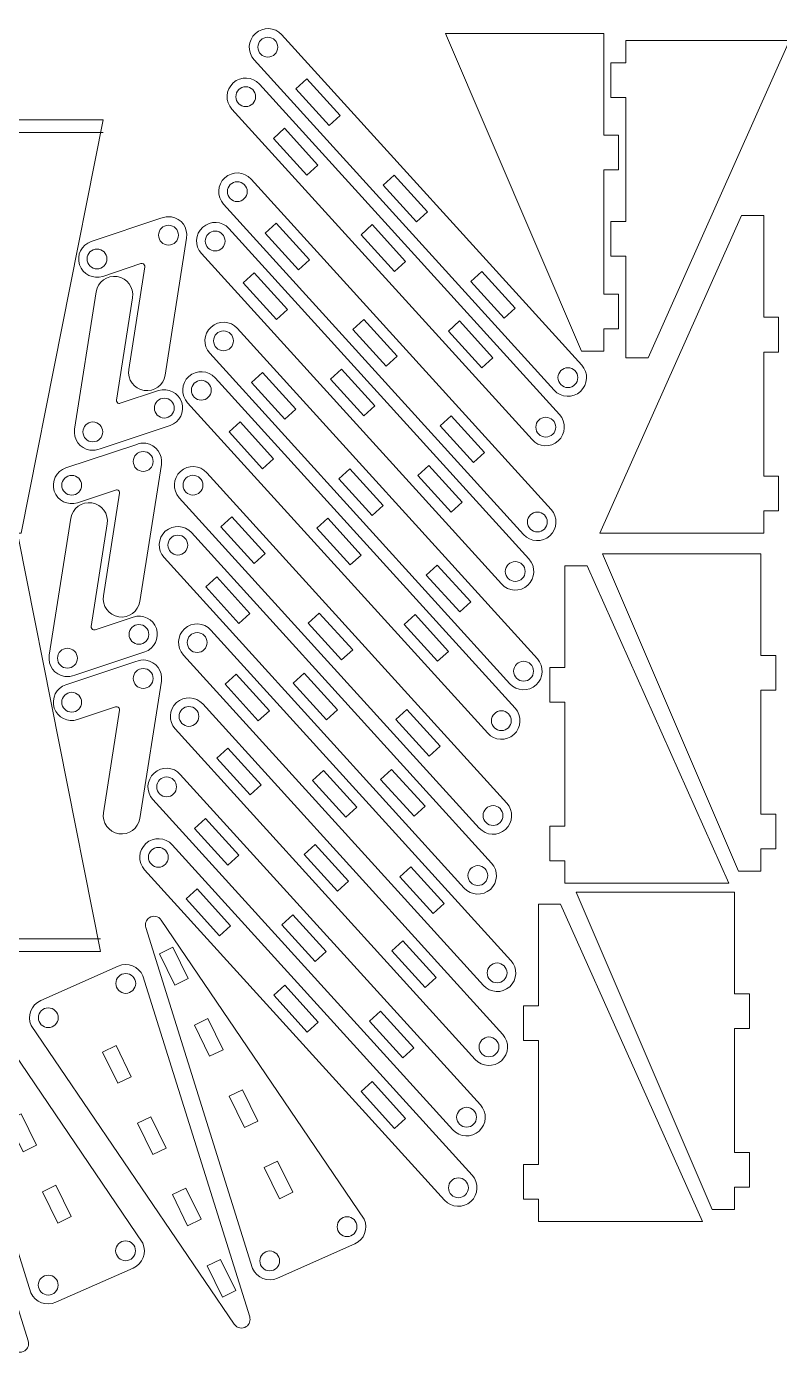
# Model space of a CAD drawing. Header units: millimetres. Extents: x 5 to 325, y 424 to 695.
# Drawn here: x 86.7 to 162.7, y 428.6 to 562.3 of the extents above; entities that cross this region are included whole.
import ezdxf

# ---------------------------------------------------------------- set-up
doc = ezdxf.new("R2010")
doc.units = ezdxf.units.MM
doc.header["$MEASUREMENT"] = 0
doc.layers.get('0').update_dxf_attribs({"lineweight": 0})

# ---------------------------------------------------------------- blocks, each defined once
blk = doc.blocks.new('Block_124')
at = {"color": 18, "lineweight": 9, "true_color": 0x000000}
for points in [[(104.78, 482.47), (103.67, 481.46), (107.03, 477.76), (108.14, 478.77)], [(113.6, 472.76), (112.49, 471.75), (115.85, 468.05), (116.96, 469.06)], [(124.67, 458.34), (125.78, 459.35), (122.42, 463.05), (121.31, 462.04)]]:
    blk.add_lwpolyline(points, close=True, dxfattribs=at)
for centre in [(100.86, 485.66), (131.11, 452.36)]:
    blk.add_circle(centre, 1, dxfattribs=at)
blk.add_open_spline([(102.24, 486.92), (102.24, 486.92), (132.5, 453.62), (132.5, 453.62), (133.2, 452.85), (133.14, 451.66), (132.38, 450.97), (131.61, 450.27), (130.42, 450.33), (129.73, 451.1), (129.73, 451.1), (99.47, 484.4), (99.47, 484.4), (98.77, 485.17), (98.83, 486.35), (99.59, 487.05), (100.36, 487.75), (101.55, 487.69), (102.24, 486.92)], degree=3, knots=[0, 0, 0, 0, 1, 1, 1, 2, 2, 2, 3, 3, 3, 4, 4, 4, 5, 5, 5, 6, 6, 6, 6], dxfattribs=at)
blk = doc.blocks.new('Block_125')
at = {"color": 18, "lineweight": 9, "true_color": 0x000000}
for points in [[(103.95, 475.37), (102.84, 474.36), (106.2, 470.66), (107.31, 471.67)], [(112.77, 465.66), (111.66, 464.65), (115.02, 460.95), (116.13, 461.96)], [(123.85, 451.24), (124.96, 452.25), (121.59, 455.95), (120.48, 454.94)]]:
    blk.add_lwpolyline(points, close=True, dxfattribs=at)
for centre in [(100.03, 478.56), (130.29, 445.25)]:
    blk.add_circle(centre, 1, dxfattribs=at)
blk.add_open_spline([(101.42, 479.82), (101.42, 479.82), (131.68, 446.51), (131.68, 446.51), (132.37, 445.75), (132.32, 444.56), (131.55, 443.87), (130.78, 443.17), (129.6, 443.23), (128.9, 443.99), (128.9, 443.99), (98.64, 477.3), (98.64, 477.3), (97.95, 478.07), (98, 479.25), (98.77, 479.95), (99.54, 480.64), (100.72, 480.59), (101.42, 479.82)], degree=3, knots=[0, 0, 0, 0, 1, 1, 1, 2, 2, 2, 3, 3, 3, 4, 4, 4, 5, 5, 5, 6, 6, 6, 6], dxfattribs=at)
blk = doc.blocks.new('Block_126')
at = {"color": 18, "lineweight": 9, "true_color": 0x000000}
for points in [[(100.14, 468.84), (101.49, 469.5), (103.03, 466.35), (101.68, 465.69)], [(105.2, 458.51), (103.66, 461.65), (105.01, 462.31), (106.55, 459.17)], [(107.18, 454.47), (108.53, 455.13), (110.06, 451.98), (108.72, 451.32)], [(112.23, 444.14), (110.69, 447.28), (112.04, 447.94), (113.58, 444.8)]]:
    blk.add_lwpolyline(points, close=True, dxfattribs=at)
for centre in [(119.06, 441.33), (111.26, 437.88)]:
    blk.add_circle(centre, 1, dxfattribs=at)
blk.add_open_spline([(109.52, 437.11), (109.94, 436.15), (111.07, 435.72), (112.03, 436.14), (112.03, 436.14), (119.83, 439.6), (119.83, 439.6), (120.79, 440.02), (121.22, 441.14), (120.8, 442.1), (120.8, 442.1), (100.31, 472.24), (100.31, 472.24), (100.04, 472.64), (99.5, 472.74), (99.1, 472.47), (98.78, 472.25), (98.64, 471.85), (98.76, 471.48), (98.76, 471.48), (109.52, 437.11), (109.52, 437.11)], degree=3, knots=[0, 0, 0, 0, 1, 1, 1, 2, 2, 2, 3, 3, 3, 4, 4, 4, 5, 5, 5, 6, 6, 6, 7, 7, 7, 7], dxfattribs=at)
blk = doc.blocks.new('Block_154')
at = {"color": 18, "lineweight": 9, "true_color": 0x000000}
blk.add_line((94.46, 551.62), (81.26, 551.62), dxfattribs=at)
blk.add_lwpolyline([(94.46, 552.9), (86.19, 511.22), (81.26, 511.22), (81.26, 517.22), (79.76, 517.22), (79.76, 522.22), (81.26, 522.22), (81.26, 530.33), (79.76, 530.33), (79.76, 535.33), (81.26, 535.33), (81.26, 543.45), (79.76, 543.45), (79.76, 548.45), (81.26, 548.45), (81.26, 552.91)], close=True, dxfattribs=at)
blk = doc.blocks.new('Block_157')
at = {"color": 18, "lineweight": 9, "true_color": 0x000000}
blk.add_line((94.18, 470.34), (80.98, 470.34), dxfattribs=at)
blk.add_lwpolyline([(94.18, 469.05), (85.91, 510.74), (80.98, 510.74), (80.98, 504.74), (79.48, 504.74), (79.48, 499.74), (80.98, 499.74), (80.98, 491.62), (79.48, 491.62), (79.48, 486.62), (80.98, 486.62), (80.98, 478.5), (79.48, 478.5), (79.48, 473.5), (80.98, 473.5), (80.98, 469.05)], close=True, dxfattribs=at)
blk = doc.blocks.new('Block_189')
at = {"color": 18, "lineweight": 9, "true_color": 0x000000}
for points in [[(107.86, 497.02), (106.75, 496.01), (110.11, 492.31), (111.22, 493.32)], [(116.68, 487.31), (115.57, 486.3), (118.93, 482.6), (120.04, 483.61)], [(127.75, 472.89), (128.86, 473.9), (125.5, 477.6), (124.39, 476.59)]]:
    blk.add_lwpolyline(points, close=True, dxfattribs=at)
for centre in [(103.94, 500.21), (134.19, 466.91)]:
    blk.add_circle(centre, 1, dxfattribs=at)
blk.add_open_spline([(105.32, 501.47), (105.32, 501.47), (135.58, 468.17), (135.58, 468.17), (136.28, 467.4), (136.22, 466.22), (135.46, 465.52), (134.69, 464.82), (133.5, 464.88), (132.81, 465.65), (132.81, 465.65), (102.55, 498.95), (102.55, 498.95), (101.85, 499.72), (101.91, 500.91), (102.67, 501.6), (103.44, 502.3), (104.63, 502.24), (105.32, 501.47)], degree=3, knots=[0, 0, 0, 0, 1, 1, 1, 2, 2, 2, 3, 3, 3, 4, 4, 4, 5, 5, 5, 6, 6, 6, 6], dxfattribs=at)
blk = doc.blocks.new('Block_190')
at = {"color": 18, "lineweight": 9, "true_color": 0x000000}
for points in [[(107.03, 489.57), (105.92, 488.56), (109.28, 484.86), (110.39, 485.86)], [(115.85, 479.86), (114.74, 478.85), (118.1, 475.15), (119.21, 476.16)], [(126.93, 465.44), (128.04, 466.45), (124.67, 470.15), (123.56, 469.14)]]:
    blk.add_lwpolyline(points, close=True, dxfattribs=at)
for centre in [(103.11, 492.76), (133.37, 459.45)]:
    blk.add_circle(centre, 1, dxfattribs=at)
blk.add_open_spline([(104.5, 494.02), (104.5, 494.02), (134.76, 460.71), (134.76, 460.71), (135.45, 459.95), (135.4, 458.76), (134.63, 458.06), (133.86, 457.37), (132.68, 457.42), (131.98, 458.19), (131.98, 458.19), (101.72, 491.5), (101.72, 491.5), (101.03, 492.26), (101.08, 493.45), (101.85, 494.15), (102.62, 494.84), (103.8, 494.79), (104.5, 494.02)], degree=3, knots=[0, 0, 0, 0, 1, 1, 1, 2, 2, 2, 3, 3, 3, 4, 4, 4, 5, 5, 5, 6, 6, 6, 6], dxfattribs=at)
blk = doc.blocks.new('Block_191')
at = {"color": 18, "lineweight": 9, "true_color": 0x000000}
for centre in [(98.07, 501.03), (90.86, 498.63)]:
    blk.add_circle(centre, 1, dxfattribs=at)
blk.add_open_spline([(93.25, 501.83), (93.25, 501.83), (94.87, 512.16), (94.87, 512.16), (95.03, 513.17), (94.34, 514.12), (93.32, 514.28), (92.31, 514.44), (91.36, 513.75), (91.2, 512.74), (91.2, 512.74), (89.03, 498.92), (89.03, 498.92), (88.87, 497.9), (89.56, 496.95), (90.58, 496.79), (90.93, 496.74), (91.29, 496.79), (91.62, 496.93), (91.62, 496.93), (98.66, 499.27), (98.66, 499.27), (99.63, 499.59), (100.15, 500.64), (99.83, 501.61), (99.51, 502.58), (98.46, 503.1), (97.49, 502.78), (97.49, 502.78), (93.64, 501.5), (93.64, 501.5), (93.59, 501.49), (93.55, 501.48), (93.5, 501.49), (93.34, 501.52), (93.22, 501.67), (93.25, 501.83)], degree=3, knots=[0, 0, 0, 0, 1, 1, 1, 2, 2, 2, 3, 3, 3, 4, 4, 4, 5, 5, 5, 6, 6, 6, 7, 7, 7, 8, 8, 8, 9, 9, 9, 10, 10, 10, 11, 11, 11, 12, 12, 12, 12], dxfattribs=at)
blk = doc.blocks.new('Block_193')
at = {"color": 18, "lineweight": 9, "true_color": 0x000000}
for points in [[(107.44, 512.88), (106.33, 511.87), (109.69, 508.17), (110.8, 509.18)], [(116.26, 503.17), (115.15, 502.16), (118.51, 498.46), (119.63, 499.47)], [(127.34, 488.75), (128.45, 489.76), (125.08, 493.46), (123.97, 492.45)]]:
    blk.add_lwpolyline(points, close=True, dxfattribs=at)
for centre in [(103.52, 516.07), (133.78, 482.77)]:
    blk.add_circle(centre, 1, dxfattribs=at)
blk.add_open_spline([(104.91, 517.33), (104.91, 517.33), (135.17, 484.03), (135.17, 484.03), (135.86, 483.26), (135.81, 482.07), (135.04, 481.38), (134.27, 480.68), (133.09, 480.74), (132.39, 481.5), (132.39, 481.5), (102.13, 514.81), (102.13, 514.81), (101.44, 515.58), (101.49, 516.76), (102.26, 517.46), (103.03, 518.16), (104.21, 518.1), (104.91, 517.33)], degree=3, knots=[0, 0, 0, 0, 1, 1, 1, 2, 2, 2, 3, 3, 3, 4, 4, 4, 5, 5, 5, 6, 6, 6, 6], dxfattribs=at)
blk = doc.blocks.new('Block_194')
at = {"color": 18, "lineweight": 9, "true_color": 0x000000}
for points in [[(105.91, 506.84), (104.8, 505.83), (108.16, 502.13), (109.27, 503.13)], [(114.73, 497.13), (113.62, 496.12), (116.98, 492.42), (118.09, 493.43)], [(125.81, 482.71), (126.92, 483.72), (123.55, 487.42), (122.44, 486.41)]]:
    blk.add_lwpolyline(points, close=True, dxfattribs=at)
for centre in [(101.99, 510.03), (132.25, 476.72)]:
    blk.add_circle(centre, 1, dxfattribs=at)
blk.add_open_spline([(103.38, 511.29), (103.38, 511.29), (133.64, 477.98), (133.64, 477.98), (134.33, 477.22), (134.28, 476.03), (133.51, 475.33), (132.74, 474.64), (131.56, 474.69), (130.86, 475.46), (130.86, 475.46), (100.6, 508.77), (100.6, 508.77), (99.91, 509.53), (99.96, 510.72), (100.73, 511.42), (101.5, 512.11), (102.68, 512.06), (103.38, 511.29)], degree=3, knots=[0, 0, 0, 0, 1, 1, 1, 2, 2, 2, 3, 3, 3, 4, 4, 4, 5, 5, 5, 6, 6, 6, 6], dxfattribs=at)
blk = doc.blocks.new('Block_195')
at = {"color": 18, "lineweight": 9, "true_color": 0x000000}
for points in [[(110.52, 527.43), (109.41, 526.42), (112.77, 522.72), (113.88, 523.73)], [(119.34, 517.72), (118.23, 516.71), (121.59, 513.01), (122.71, 514.02)], [(130.42, 503.3), (131.53, 504.31), (128.16, 508.01), (127.05, 507)]]:
    blk.add_lwpolyline(points, close=True, dxfattribs=at)
for centre in [(106.6, 530.62), (136.86, 497.32)]:
    blk.add_circle(centre, 1, dxfattribs=at)
blk.add_open_spline([(107.99, 531.88), (107.99, 531.88), (138.25, 498.58), (138.25, 498.58), (138.94, 497.81), (138.89, 496.62), (138.12, 495.93), (137.35, 495.23), (136.17, 495.29), (135.47, 496.05), (135.47, 496.05), (105.21, 529.36), (105.21, 529.36), (104.52, 530.13), (104.57, 531.31), (105.34, 532.01), (106.11, 532.71), (107.29, 532.65), (107.99, 531.88)], degree=3, knots=[0, 0, 0, 0, 1, 1, 1, 2, 2, 2, 3, 3, 3, 4, 4, 4, 5, 5, 5, 6, 6, 6, 6], dxfattribs=at)
blk = doc.blocks.new('Block_196')
at = {"color": 18, "lineweight": 9, "true_color": 0x000000}
for points in [[(108.29, 522.44), (107.18, 521.44), (110.54, 517.73), (111.65, 518.74)], [(117.11, 512.73), (116, 511.73), (119.36, 508.03), (120.47, 509.03)], [(128.18, 498.32), (129.29, 499.32), (125.93, 503.03), (124.82, 502.02)]]:
    blk.add_lwpolyline(points, close=True, dxfattribs=at)
for centre in [(104.36, 525.64), (134.62, 492.33)]:
    blk.add_circle(centre, 1, dxfattribs=at)
blk.add_open_spline([(105.75, 526.9), (105.75, 526.9), (136.01, 493.59), (136.01, 493.59), (136.71, 492.82), (136.65, 491.64), (135.88, 490.94), (135.12, 490.25), (133.93, 490.3), (133.24, 491.07), (133.24, 491.07), (102.98, 524.38), (102.98, 524.38), (102.28, 525.14), (102.34, 526.33), (103.1, 527.02), (103.87, 527.72), (105.06, 527.66), (105.75, 526.9)], degree=3, knots=[0, 0, 0, 0, 1, 1, 1, 2, 2, 2, 3, 3, 3, 4, 4, 4, 5, 5, 5, 6, 6, 6, 6], dxfattribs=at)
blk = doc.blocks.new('Block_197')
at = {"color": 18, "lineweight": 9, "true_color": 0x000000}
for points in [[(111.91, 542.47), (110.8, 541.46), (114.17, 537.76), (115.28, 538.77)], [(120.74, 532.76), (119.63, 531.75), (122.99, 528.05), (124.1, 529.06)], [(131.81, 518.34), (132.92, 519.35), (129.56, 523.05), (128.45, 522.04)]]:
    blk.add_lwpolyline(points, close=True, dxfattribs=at)
for centre in [(107.99, 545.66), (138.25, 512.36)]:
    blk.add_circle(centre, 1, dxfattribs=at)
blk.add_open_spline([(109.38, 546.93), (109.38, 546.93), (139.64, 513.62), (139.64, 513.62), (140.34, 512.85), (140.28, 511.67), (139.51, 510.97), (138.75, 510.27), (137.56, 510.33), (136.86, 511.1), (136.86, 511.1), (106.61, 544.4), (106.61, 544.4), (105.91, 545.17), (105.97, 546.36), (106.73, 547.05), (107.5, 547.75), (108.68, 547.69), (109.38, 546.93)], degree=3, knots=[0, 0, 0, 0, 1, 1, 1, 2, 2, 2, 3, 3, 3, 4, 4, 4, 5, 5, 5, 6, 6, 6, 6], dxfattribs=at)
blk = doc.blocks.new('Block_198')
at = {"color": 18, "lineweight": 9, "true_color": 0x000000}
for points in [[(109.68, 537.49), (108.57, 536.48), (111.93, 532.78), (113.04, 533.79)], [(118.5, 527.78), (117.39, 526.77), (120.75, 523.07), (121.86, 524.08)], [(129.57, 513.36), (130.68, 514.37), (127.32, 518.07), (126.21, 517.06)]]:
    blk.add_lwpolyline(points, close=True, dxfattribs=at)
for centre in [(105.76, 540.68), (136.02, 507.37)]:
    blk.add_circle(centre, 1, dxfattribs=at)
blk.add_open_spline([(107.14, 541.94), (107.14, 541.94), (137.4, 508.63), (137.4, 508.63), (138.1, 507.87), (138.04, 506.68), (137.28, 505.98), (136.51, 505.29), (135.32, 505.34), (134.63, 506.11), (134.63, 506.11), (104.37, 539.42), (104.37, 539.42), (103.67, 540.18), (103.73, 541.37), (104.5, 542.07), (105.26, 542.76), (106.45, 542.71), (107.14, 541.94)], degree=3, knots=[0, 0, 0, 0, 1, 1, 1, 2, 2, 2, 3, 3, 3, 4, 4, 4, 5, 5, 5, 6, 6, 6, 6], dxfattribs=at)
blk = doc.blocks.new('Block_199')
at = {"color": 18, "lineweight": 9, "true_color": 0x000000}
for points in [[(114.99, 557.02), (113.88, 556.01), (117.25, 552.31), (118.36, 553.32)], [(123.82, 547.31), (122.71, 546.3), (126.07, 542.6), (127.18, 543.61)], [(134.89, 532.89), (136, 533.9), (132.64, 537.6), (131.53, 536.59)]]:
    blk.add_lwpolyline(points, close=True, dxfattribs=at)
for centre in [(111.07, 560.22), (141.33, 526.91)]:
    blk.add_circle(centre, 1, dxfattribs=at)
blk.add_open_spline([(112.46, 561.48), (112.46, 561.48), (142.72, 528.17), (142.72, 528.17), (143.42, 527.4), (143.36, 526.22), (142.59, 525.52), (141.83, 524.82), (140.64, 524.88), (139.94, 525.65), (139.94, 525.65), (109.69, 558.95), (109.69, 558.95), (108.99, 559.72), (109.05, 560.91), (109.81, 561.6), (110.58, 562.3), (111.76, 562.24), (112.46, 561.48)], degree=3, knots=[0, 0, 0, 0, 1, 1, 1, 2, 2, 2, 3, 3, 3, 4, 4, 4, 5, 5, 5, 6, 6, 6, 6], dxfattribs=at)
blk = doc.blocks.new('Block_200')
at = {"color": 18, "lineweight": 9, "true_color": 0x000000}
for points in [[(112.76, 552.04), (111.65, 551.03), (115.01, 547.33), (116.12, 548.34)], [(121.58, 542.33), (120.47, 541.32), (123.83, 537.62), (124.94, 538.63)], [(132.65, 527.91), (133.76, 528.92), (130.4, 532.62), (129.29, 531.61)]]:
    blk.add_lwpolyline(points, close=True, dxfattribs=at)
for centre in [(108.84, 555.23), (139.1, 521.92)]:
    blk.add_circle(centre, 1, dxfattribs=at)
blk.add_open_spline([(110.22, 556.49), (110.22, 556.49), (140.48, 523.18), (140.48, 523.18), (141.18, 522.42), (141.12, 521.23), (140.36, 520.53), (139.59, 519.84), (138.4, 519.89), (137.71, 520.66), (137.71, 520.66), (107.45, 553.97), (107.45, 553.97), (106.75, 554.73), (106.81, 555.92), (107.58, 556.62), (108.34, 557.31), (109.53, 557.26), (110.22, 556.49)], degree=3, knots=[0, 0, 0, 0, 1, 1, 1, 2, 2, 2, 3, 3, 3, 4, 4, 4, 5, 5, 5, 6, 6, 6, 6], dxfattribs=at)
blk = doc.blocks.new('Block_201')
at = {"color": 18, "lineweight": 9, "true_color": 0x000000}
for points in [[(95.76, 459.59), (97.3, 456.45), (95.95, 455.79), (94.41, 458.93)], [(100.81, 449.26), (99.47, 448.6), (97.93, 451.75), (99.28, 452.41)], [(102.79, 445.22), (104.33, 442.08), (102.98, 441.42), (101.44, 444.56)], [(107.85, 434.89), (106.5, 434.23), (104.96, 437.38), (106.31, 438.03)]]:
    blk.add_lwpolyline(points, close=True, dxfattribs=at)
for centre in [(96.74, 465.85), (88.93, 462.39)]:
    blk.add_circle(centre, 1, dxfattribs=at)
blk.add_open_spline([(98.47, 466.62), (98.05, 467.58), (96.93, 468.01), (95.97, 467.59), (95.97, 467.59), (88.16, 464.13), (88.16, 464.13), (87.2, 463.71), (86.77, 462.58), (87.2, 461.62), (87.2, 461.62), (107.68, 431.49), (107.68, 431.49), (107.95, 431.09), (108.49, 430.99), (108.89, 431.26), (109.21, 431.47), (109.35, 431.87), (109.24, 432.24), (109.24, 432.24), (98.47, 466.62), (98.47, 466.62)], degree=3, knots=[0, 0, 0, 0, 1, 1, 1, 2, 2, 2, 3, 3, 3, 4, 4, 4, 5, 5, 5, 6, 6, 6, 7, 7, 7, 7], dxfattribs=at)
blk = doc.blocks.new('Block_202')
at = {"color": 18, "lineweight": 9, "true_color": 0x000000}
for points in [[(77.81, 466.4), (79.15, 467.06), (80.69, 463.92), (79.34, 463.26)], [(82.86, 456.07), (81.32, 459.22), (82.67, 459.88), (84.21, 456.73)], [(84.84, 452.03), (86.19, 452.69), (87.73, 449.55), (86.38, 448.89)], [(89.9, 441.7), (88.36, 444.85), (89.7, 445.5), (91.24, 442.36)]]:
    blk.add_lwpolyline(points, close=True, dxfattribs=at)
for centre in [(96.72, 438.9), (88.92, 435.44)]:
    blk.add_circle(centre, 1, dxfattribs=at)
blk.add_open_spline([(87.18, 434.67), (87.6, 433.71), (88.73, 433.28), (89.69, 433.71), (89.69, 433.71), (97.49, 437.16), (97.49, 437.16), (98.45, 437.59), (98.88, 438.71), (98.46, 439.67), (98.46, 439.67), (77.98, 469.8), (77.98, 469.8), (77.7, 470.2), (77.16, 470.31), (76.76, 470.03), (76.44, 469.82), (76.3, 469.42), (76.42, 469.05), (76.42, 469.05), (87.18, 434.67), (87.18, 434.67)], degree=3, knots=[0, 0, 0, 0, 1, 1, 1, 2, 2, 2, 3, 3, 3, 4, 4, 4, 5, 5, 5, 6, 6, 6, 7, 7, 7, 7], dxfattribs=at)
blk = doc.blocks.new('Block_203')
at = {"color": 18, "lineweight": 9, "true_color": 0x000000}
for points in [[(73.42, 457.16), (74.96, 454.01), (73.61, 453.35), (72.07, 456.5)], [(78.48, 446.83), (77.13, 446.17), (75.59, 449.31), (76.94, 449.97)], [(80.45, 442.78), (81.99, 439.64), (80.64, 438.98), (79.11, 442.13)], [(85.51, 432.46), (84.16, 431.8), (82.62, 434.94), (83.97, 435.6)]]:
    blk.add_lwpolyline(points, close=True, dxfattribs=at)
for centre in [(74.4, 463.41), (66.6, 459.96)]:
    blk.add_circle(centre, 1, dxfattribs=at)
blk.add_open_spline([(76.13, 464.18), (75.71, 465.14), (74.59, 465.58), (73.63, 465.15), (73.63, 465.15), (65.83, 461.7), (65.83, 461.7), (64.87, 461.27), (64.43, 460.15), (64.86, 459.19), (64.86, 459.19), (85.34, 429.05), (85.34, 429.05), (85.61, 428.65), (86.16, 428.55), (86.55, 428.82), (86.87, 429.04), (87.01, 429.44), (86.9, 429.81), (86.9, 429.81), (76.13, 464.18), (76.13, 464.18)], degree=3, knots=[0, 0, 0, 0, 1, 1, 1, 2, 2, 2, 3, 3, 3, 4, 4, 4, 5, 5, 5, 6, 6, 6, 7, 7, 7, 7], dxfattribs=at)
blk = doc.blocks.new('Block_205')
at = {"color": 18, "lineweight": 9, "true_color": 0x000000}
for centre in [(98.5, 496.59), (91.29, 494.19)]:
    blk.add_circle(centre, 1, dxfattribs=at)
blk.add_open_spline([(96.11, 493.39), (96.11, 493.39), (94.49, 483.06), (94.49, 483.06), (94.33, 482.05), (95.02, 481.1), (96.04, 480.94), (97.05, 480.78), (98, 481.47), (98.16, 482.48), (98.16, 482.48), (100.33, 496.3), (100.33, 496.3), (100.49, 497.32), (99.8, 498.27), (98.78, 498.43), (98.43, 498.48), (98.07, 498.43), (97.74, 498.29), (97.74, 498.29), (90.7, 495.95), (90.7, 495.95), (89.73, 495.63), (89.21, 494.58), (89.53, 493.61), (89.85, 492.64), (90.9, 492.12), (91.87, 492.44), (91.87, 492.44), (95.72, 493.72), (95.72, 493.72), (95.77, 493.73), (95.81, 493.74), (95.86, 493.73), (96.03, 493.7), (96.14, 493.55), (96.11, 493.39)], degree=3, knots=[0, 0, 0, 0, 1, 1, 1, 2, 2, 2, 3, 3, 3, 4, 4, 4, 5, 5, 5, 6, 6, 6, 7, 7, 7, 8, 8, 8, 9, 9, 9, 10, 10, 10, 11, 11, 11, 12, 12, 12, 12], dxfattribs=at)
blk = doc.blocks.new('Block_235')
at = {"color": 18, "lineweight": 9, "true_color": 0x000000}
for centre in [(98.5, 518.46), (91.29, 516.06)]:
    blk.add_circle(centre, 1, dxfattribs=at)
blk.add_open_spline([(96.11, 515.25), (96.11, 515.25), (94.49, 504.93), (94.49, 504.93), (94.33, 503.91), (95.02, 502.96), (96.04, 502.8), (97.05, 502.64), (98, 503.34), (98.16, 504.35), (98.16, 504.35), (100.33, 518.17), (100.33, 518.17), (100.49, 519.18), (99.8, 520.13), (98.78, 520.29), (98.43, 520.35), (98.07, 520.3), (97.74, 520.15), (97.74, 520.15), (90.7, 517.81), (90.7, 517.81), (89.73, 517.49), (89.21, 516.45), (89.53, 515.48), (89.85, 514.51), (90.9, 513.98), (91.87, 514.3), (91.87, 514.3), (95.72, 515.58), (95.72, 515.58), (95.77, 515.6), (95.81, 515.6), (95.86, 515.59), (96.03, 515.57), (96.14, 515.42), (96.11, 515.25)], degree=3, knots=[0, 0, 0, 0, 1, 1, 1, 2, 2, 2, 3, 3, 3, 4, 4, 4, 5, 5, 5, 6, 6, 6, 7, 7, 7, 8, 8, 8, 9, 9, 9, 10, 10, 10, 11, 11, 11, 12, 12, 12, 12], dxfattribs=at)
blk = doc.blocks.new('Block_236')
at = {"color": 18, "lineweight": 9, "true_color": 0x000000}
for centre in [(100.63, 523.84), (93.42, 521.44)]:
    blk.add_circle(centre, 1, dxfattribs=at)
blk.add_open_spline([(95.8, 524.65), (95.8, 524.65), (97.42, 534.97), (97.42, 534.97), (97.58, 535.99), (96.89, 536.94), (95.87, 537.1), (94.86, 537.26), (93.91, 536.56), (93.75, 535.55), (93.75, 535.55), (91.58, 521.73), (91.58, 521.73), (91.42, 520.72), (92.11, 519.77), (93.13, 519.61), (93.48, 519.55), (93.84, 519.6), (94.17, 519.75), (94.17, 519.75), (101.21, 522.09), (101.21, 522.09), (102.18, 522.41), (102.7, 523.45), (102.38, 524.42), (102.06, 525.39), (101.01, 525.92), (100.04, 525.6), (100.04, 525.6), (96.19, 524.32), (96.19, 524.32), (96.15, 524.3), (96.1, 524.3), (96.05, 524.31), (95.89, 524.33), (95.78, 524.48), (95.8, 524.65)], degree=3, knots=[0, 0, 0, 0, 1, 1, 1, 2, 2, 2, 3, 3, 3, 4, 4, 4, 5, 5, 5, 6, 6, 6, 7, 7, 7, 8, 8, 8, 9, 9, 9, 10, 10, 10, 11, 11, 11, 12, 12, 12, 12], dxfattribs=at)
blk = doc.blocks.new('Block_237')
at = {"color": 18, "lineweight": 9, "true_color": 0x000000}
for centre in [(101.05, 541.27), (93.84, 538.87)]:
    blk.add_circle(centre, 1, dxfattribs=at)
blk.add_open_spline([(98.66, 538.07), (98.66, 538.07), (97.04, 527.74), (97.04, 527.74), (96.88, 526.73), (97.58, 525.78), (98.59, 525.62), (99.61, 525.46), (100.56, 526.15), (100.72, 527.16), (100.72, 527.16), (102.88, 540.98), (102.88, 540.98), (103.04, 542), (102.35, 542.95), (101.34, 543.11), (100.98, 543.16), (100.62, 543.11), (100.29, 542.97), (100.29, 542.97), (93.26, 540.63), (93.26, 540.63), (92.29, 540.31), (91.76, 539.26), (92.08, 538.29), (92.41, 537.32), (93.45, 536.8), (94.42, 537.12), (94.42, 537.12), (98.27, 538.4), (98.27, 538.4), (98.32, 538.41), (98.37, 538.42), (98.41, 538.41), (98.58, 538.38), (98.69, 538.23), (98.66, 538.07)], degree=3, knots=[0, 0, 0, 0, 1, 1, 1, 2, 2, 2, 3, 3, 3, 4, 4, 4, 5, 5, 5, 6, 6, 6, 7, 7, 7, 8, 8, 8, 9, 9, 9, 10, 10, 10, 11, 11, 11, 12, 12, 12, 12], dxfattribs=at)

msp = doc.modelspace()

# ---------------------------------------------------------------- linework, layer by layer
at = {"color": 18, "lineweight": 9, "true_color": 0x000000}
for points in [[(146.45, 531.84), (144.95, 531.84), (144.95, 529.59), (142.7, 529.59), (128.99, 561.59), (144.95, 561.59), (144.95, 551.34), (146.45, 551.34), (146.45, 547.84), (144.95, 547.84), (144.95, 535.34), (146.45, 535.34)], [(145.66, 558.64), (147.16, 558.64), (147.16, 560.89), (163.69, 560.89), (149.41, 528.89), (147.16, 528.89), (147.16, 539.14), (145.66, 539.14), (145.66, 542.64), (147.16, 542.64), (147.16, 555.14), (145.66, 555.14)], [(162.58, 513.49), (161.08, 513.49), (161.08, 511.24), (144.54, 511.24), (158.83, 543.24), (161.08, 543.24), (161.08, 532.99), (162.58, 532.99), (162.58, 529.49), (161.08, 529.49), (161.08, 516.99), (162.58, 516.99)], [(162.29, 479.41), (160.79, 479.41), (160.79, 477.16), (158.54, 477.16), (144.83, 509.16), (160.79, 509.16), (160.79, 498.91), (162.29, 498.91), (162.29, 495.41), (160.79, 495.41), (160.79, 482.91), (162.29, 482.91)], [(139.51, 478.2), (141.01, 478.2), (141.01, 475.95), (157.55, 475.95), (143.26, 507.95), (141.01, 507.95), (141.01, 497.7), (139.51, 497.7), (139.51, 494.2), (141.01, 494.2), (141.01, 481.7), (139.51, 481.7)], [(159.63, 445.31), (158.13, 445.31), (158.13, 443.06), (155.88, 443.06), (142.17, 475.06), (158.13, 475.06), (158.13, 464.81), (159.63, 464.81), (159.63, 461.31), (158.13, 461.31), (158.13, 448.81), (159.63, 448.81)], [(136.85, 444.09), (138.35, 444.09), (138.35, 441.84), (154.89, 441.84), (140.6, 473.84), (138.35, 473.84), (138.35, 463.59), (136.85, 463.59), (136.85, 460.09), (138.35, 460.09), (138.35, 447.59), (136.85, 447.59)]]:
    msp.add_lwpolyline(points, close=True, dxfattribs=at)

# ---------------------------------------------------------------- block references
for name in ['Block_199', 'Block_200', 'Block_154', 'Block_197', 'Block_237', 'Block_198', 'Block_236', 'Block_195', 'Block_196', 'Block_235', 'Block_193', 'Block_191', 'Block_194', 'Block_157', 'Block_189', 'Block_205', 'Block_190', 'Block_124', 'Block_125', 'Block_126', 'Block_202', 'Block_201', 'Block_203']:
    msp.add_blockref(name, (0, 0))

doc.saveas('drawing.dxf')
